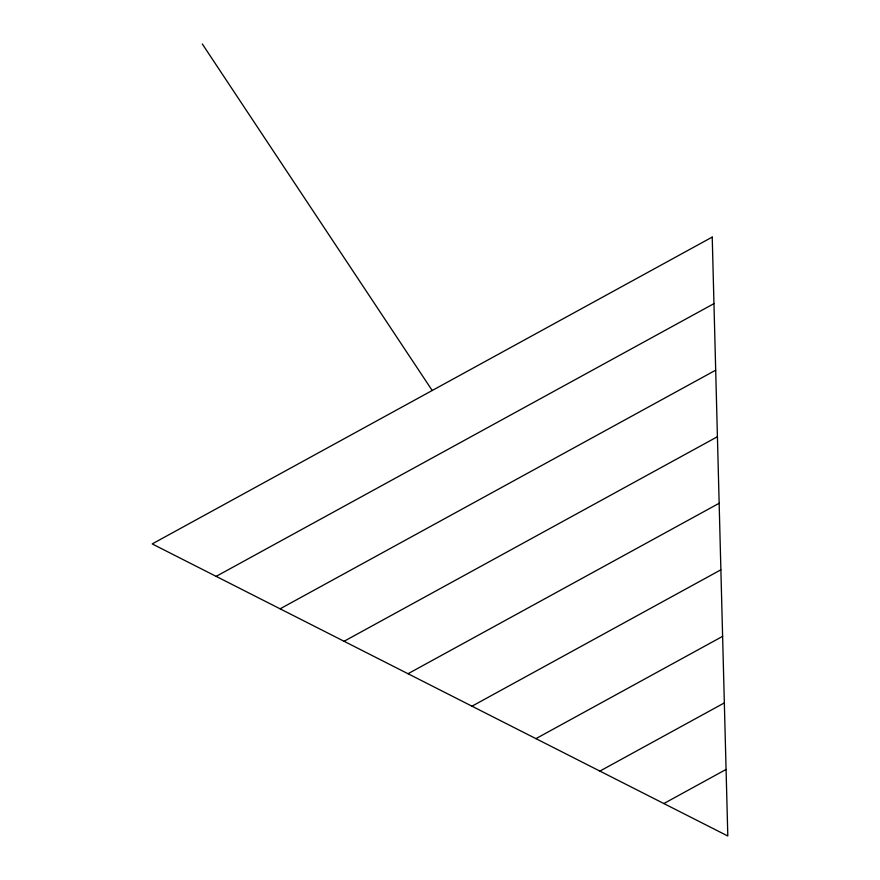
<?xml version="1.0" encoding="UTF-8"?>
<svg xmlns="http://www.w3.org/2000/svg" width="880" height="880" viewBox="0 0 880 880"><rect width="100%" height="100%" fill="white"/><g stroke="black" fill="none" stroke-linecap="round" stroke-linejoin="round"><path stroke-width="1.32" d="M216.15 576.367L713.955 303.633M280.115 608.817L715.682 370.183M344.069 641.278L717.42 436.722M408.023 673.728L719.147 503.272M471.977 706.189L720.874 569.811M535.931 738.639L722.612 636.361M599.885 771.089L724.339 702.911M663.85 803.55L726.066 769.45M202.312 44L432.212 390.5M712.228 237.083L152.196 543.917L727.804 836L712.228 237.083"/></g></svg>
